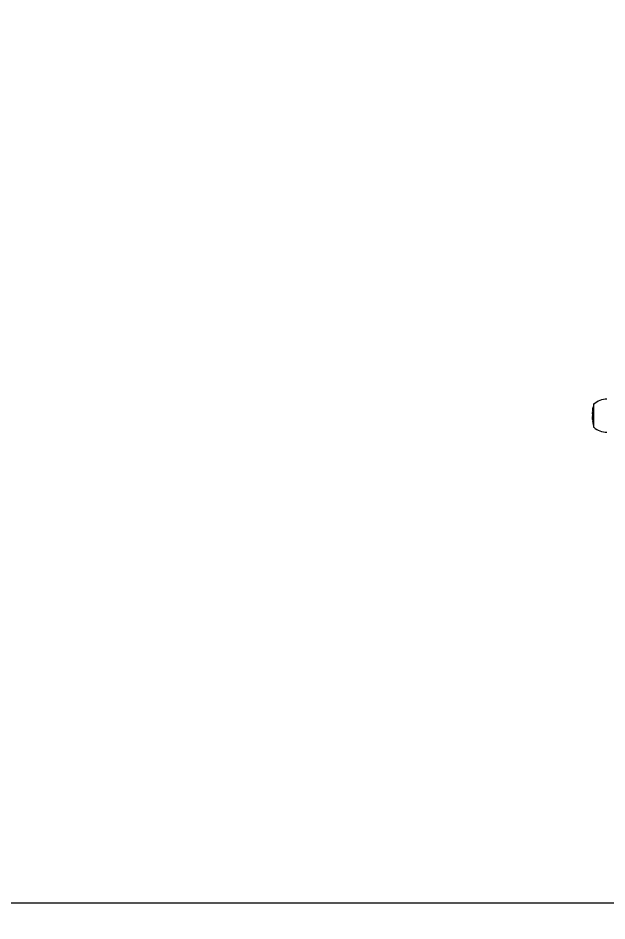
# Model space of a CAD drawing. Header units: millimetres. Extents: x -7233 to 5832, y -5390 to 5836.
# Drawn here: x -2843 to -2308, y -2624 to -1803 of the extents above; entities that cross this region are included whole.
import ezdxf

# ---------------------------------------------------------------- set-up
doc = ezdxf.new("R2010")
doc.units = ezdxf.units.MM
for name, color, linetype in [('DIKOM_ОБЪЕКТ', 7, 'Continuous'), ('DIKOM_РАЗМЕР_ЗОНА', 7, 'Continuous'), ('DIKOM_РАЗМЕР_ОБЪЕКТА', 7, 'Continuous')]:
    doc.layers.add(name, color=color, linetype=linetype)
doc.styles.add('style1', font='arial.ttf', dxfattribs={"width": 0.8})
doc.dimstyles.new('1-50', dxfattribs={"dimtxt": 300, "dimasz": 200, "dimexe": 100, "dimexo": 0, "dimgap": 100, "dimtad": 1, "dimtxsty": 'style1', "dimcen": 200, "dimclrd": 7, "dimclre": 7, "dimclrt": 7, "dimadec": 1, "dimazin": 2, "dimtfac": 1, "dimtmove": 0, "dimatfit": 2, "dimfxl": 0, "dimlwd": 25, "dimlwe": 18, "dimarcsym": 0})

# ---------------------------------------------------------------- blocks, each defined once
blk = doc.blocks.new('*D9')
at = {"layer": 'Defpoints', "color": 0, "transparency": 16777216}
for p in [(-4399.04, -1222.11), (5831.25, -1646.37), (5831.25, -3177.61)]:
    blk.add_point(p, dxfattribs=at)
at = {"layer": 'DIKOM_РАЗМЕР_ОБЪЕКТА', "color": 7, "lineweight": 18, "transparency": 16777216}
for p, q in [((-4399.04, -1222.11), (-4399.04, -3277.61)), ((5831.25, -1646.37), (5831.25, -3277.61))]:
    blk.add_line(p, q, dxfattribs=at)
at = {"layer": 'DIKOM_РАЗМЕР_ОБЪЕКТА', "color": 7, "lineweight": 25, "transparency": 16777216}
blk.add_line((-4199.04, -3177.61), (5631.25, -3177.61), dxfattribs=at)
at = {"layer": 'DIKOM_РАЗМЕР_ОБЪЕКТА', "color": 7, "transparency": 16777216}
for points in [[(-4199.04, -3144.28), (-4199.04, -3210.95), (-4399.04, -3177.61)], [(5631.25, -3144.28), (5631.25, -3210.95), (5831.25, -3177.61)]]:
    blk.add_solid(points, dxfattribs=at)
at = {"layer": 'DIKOM_РАЗМЕР_ОБЪЕКТА', "color": 7, "transparency": 16777216, "insert": (320.87, -2924.44), "char_height": 300, "attachment_point": 5, "style": 'style1'}
blk.add_mtext('10200', dxfattribs=at)
blk = doc.blocks.new('*D10')
at = {"layer": 'Defpoints', "color": 0, "transparency": 16777216}
for p in [(763.38, 3836.42), (-4950.8, -2608), (-1588.62, -2608)]:
    blk.add_point(p, dxfattribs=at)
at = {"layer": 'DIKOM_РАЗМЕР_ОБЪЕКТА', "color": 7, "lineweight": 18, "transparency": 16777216}
for p, q in [((763.38, 3836.42), (-5050.8, 3836.42)), ((-1588.62, -2608), (-5050.8, -2608))]:
    blk.add_line(p, q, dxfattribs=at)
at = {"layer": 'DIKOM_РАЗМЕР_ОБЪЕКТА', "color": 7, "lineweight": 25, "transparency": 16777216}
blk.add_line((-4950.8, 3636.42), (-4950.8, -2408), dxfattribs=at)
at = {"layer": 'DIKOM_РАЗМЕР_ОБЪЕКТА', "color": 7, "transparency": 16777216}
for points in [[(-4984.13, 3636.42), (-4917.47, 3636.42), (-4950.8, 3836.42)], [(-4984.13, -2408), (-4917.47, -2408), (-4950.8, -2608)]]:
    blk.add_solid(points, dxfattribs=at)
at = {"layer": 'DIKOM_РАЗМЕР_ОБЪЕКТА', "color": 7, "transparency": 16777216, "insert": (-5203.97, -74.43), "char_height": 300, "attachment_point": 5, "rotation": 90, "style": 'style1'}
blk.add_mtext('6400', dxfattribs=at)
blk = doc.blocks.new('*D11')
at = {"layer": 'Defpoints', "color": 0, "transparency": 16777216}
for p in [(426.32, 5836.42), (-6783.01, -4536.26), (4706.95, -4536.26)]:
    blk.add_point(p, dxfattribs=at)
at = {"layer": 'DIKOM_РАЗМЕР_ЗОНА', "color": 7, "lineweight": 18, "transparency": 16777216}
for p, q in [((426.32, 5836.42), (-6883.01, 5836.42)), ((4706.95, -4536.26), (-6883.01, -4536.26))]:
    blk.add_line(p, q, dxfattribs=at)
at = {"layer": 'DIKOM_РАЗМЕР_ЗОНА', "color": 7, "lineweight": 25, "transparency": 16777216}
blk.add_line((-6783.01, 5636.42), (-6783.01, -4336.26), dxfattribs=at)
at = {"layer": 'DIKOM_РАЗМЕР_ЗОНА', "color": 7, "transparency": 16777216}
for points in [[(-6816.34, 5636.42), (-6749.67, 5636.42), (-6783.01, 5836.42)], [(-6816.34, -4336.26), (-6749.67, -4336.26), (-6783.01, -4536.26)]]:
    blk.add_solid(points, dxfattribs=at)
at = {"layer": 'DIKOM_РАЗМЕР_ЗОНА', "color": 7, "transparency": 16777216, "insert": (-7036.28, 116), "char_height": 300, "attachment_point": 5, "rotation": 90, "style": 'style1'}
blk.add_mtext('10350', dxfattribs=at)
blk = doc.blocks.new('*D12')
at = {"layer": 'Defpoints', "color": 0, "transparency": 16777216}
for p in [(5830.84, -919.02), (-6399.04, -929.61), (5830.84, -5289.89)]:
    blk.add_point(p, dxfattribs=at)
at = {"layer": 'DIKOM_РАЗМЕР_ЗОНА', "color": 7, "lineweight": 18, "transparency": 16777216}
for p, q in [((5830.84, -919.02), (5830.84, -5389.89)), ((-6399.04, -929.61), (-6399.04, -5389.89))]:
    blk.add_line(p, q, dxfattribs=at)
at = {"layer": 'DIKOM_РАЗМЕР_ЗОНА', "color": 7, "lineweight": 25, "transparency": 16777216}
blk.add_line((-6199.04, -5289.89), (5630.84, -5289.89), dxfattribs=at)
at = {"layer": 'DIKOM_РАЗМЕР_ЗОНА', "color": 7, "transparency": 16777216}
for points in [[(-6199.04, -5256.56), (-6199.04, -5323.23), (-6399.04, -5289.89)], [(5630.84, -5256.56), (5630.84, -5323.23), (5830.84, -5289.89)]]:
    blk.add_solid(points, dxfattribs=at)
at = {"layer": 'DIKOM_РАЗМЕР_ЗОНА', "color": 7, "transparency": 16777216, "insert": (-1095.52, -5036.72), "char_height": 300, "attachment_point": 5, "style": 'style1'}
blk.add_mtext('12200', dxfattribs=at)

msp = doc.modelspace()

# ---------------------------------------------------------------- linework, layer by layer
at = {"layer": 'DIKOM_ОБЪЕКТ', "color": 7, "linetype": 'Continuous', "lineweight": 15}
for p, q in [((-2320.329, -2157.716), (-2320.258, -2157.216)), ((-2320.3, -2158.357), (-2320.328, -2158.357)), ((-2319.669, -2175.699), (-2319.669, -2154.099)), ((-2320.722, -2163.425), (-2320.722, -2163.449)), ((-2320.722, -2163.449), (-2320.722, -2164.05)), ((-2320.722, -2164.7), (-2320.722, -2165.023)), ((-2320.722, -2165.023), (-2320.722, -2165.974)), ((-2320.722, -2165.974), (-2320.722, -2166.225)), ((-2320.722, -2166.225), (-2320.722, -2166.374)), ((-2320.721, -2163.558), (-2320.721, -2163.377)), ((-2320.72, -2165.556), (-2320.72, -2165.021)), ((-2320.716, -2162.805), (-2320.715, -2162.673)), ((-2320.602, -2160.507), (-2320.605, -2160.449)), ((-2320.601, -2169.462), (-2320.587, -2169.652)), ((-2320.566, -2169.976), (-2320.571, -2169.851)), ((-2320.565, -2169.99), (-2320.566, -2169.976)), ((-2320.559, -2170.005), (-2320.565, -2169.99)), ((-2320.529, -2170.341), (-2320.515, -2170.404))]:
    msp.add_line(p, q, dxfattribs=at)
for centre, radius, start, end in [((-2307.509, -2168.576), 18.677, 90.490933, 130.621157), ((-2278.886, -2163.425), 41.836, 167.120378, 170.940687), ((-2278.886, -2166.374), 41.836, 180, 182.598863), ((-2278.886, -2163.425), 41.836, 177.15022, 178.299782), ((-2278.886, -2163.425), 41.836, 175.012714, 176.510836), ((-2278.886, -2166.374), 41.836, 183.193201, 184.232976), ((-2278.886, -2166.374), 41.836, 185.529307, 187.601081), ((-2278.886, -2166.374), 41.836, 189.485004, 192.879622), ((-2307.509, -2161.223), 18.677, 229.378843, 269.509067)]:
    msp.add_arc(centre, radius, start, end, dxfattribs=at)
for points, knots in [([(-2320.43, -2158.498), (-2320.448, -2158.652), (-2320.477, -2158.901), (-2320.513, -2159.254), (-2320.541, -2159.545), (-2320.562, -2159.814), (-2320.568, -2159.942), (-2320.568, -2159.998), (-2320.568, -2160.009)], [0, 0, 0, 0, 0.219694, 0.3569204, 0.4942938, 0.6727244, 0.9373874, 1, 1, 1, 1]), ([(-2320.334, -2157.751), (-2320.351, -2157.878), (-2320.385, -2158.127), (-2320.415, -2158.376), (-2320.43, -2158.498)], [0, 0, 0, 0, 0.5103232, 1, 1, 1, 1]), ([(-2320.422, -2159.09), (-2320.408, -2158.971), (-2320.378, -2158.726), (-2320.345, -2158.482), (-2320.328, -2158.357)], [0, 0, 0, 0, 0.4883366, 1, 1, 1, 1]), ([(-2320.25, -2158.006), (-2320.28, -2158.208), (-2320.338, -2158.602), (-2320.387, -2158.997), (-2320.411, -2159.189)], [0, 0, 0, 0, 0.5121652, 1, 1, 1, 1]), ([(-2320.328, -2158.357), (-2320.337, -2158.256), (-2320.356, -2158.054), (-2320.341, -2157.852), (-2320.334, -2157.751)], [0, 0, 0, 0, 0.5000791, 1, 1, 1, 1]), ([(-2320.258, -2157.216), (-2320.272, -2157.347), (-2320.299, -2157.611), (-2320.266, -2157.875), (-2320.25, -2158.006)], [0, 0, 0, 0, 0.4998814, 1, 1, 1, 1]), ([(-2320.715, -2162.809), (-2320.719, -2163.444), (-2320.724, -2164.152), (-2320.72, -2164.859), (-2320.719, -2164.932)], [0, 0, 0, 0, 0.8969401, 1, 1, 1, 1]), ([(-2320.705, -2167.364), (-2320.709, -2167.212), (-2320.715, -2166.931), (-2320.72, -2166.537), (-2320.722, -2166.293), (-2320.722, -2166.212), (-2320.721, -2166.203)], [0, 0, 0, 0, 0.3584623, 0.660897, 0.9634201, 1, 1, 1, 1]), ([(-2320.721, -2165.971), (-2320.721, -2166.107), (-2320.72, -2166.382), (-2320.71, -2166.92), (-2320.702, -2167.272), (-2320.697, -2167.451)], [0, 0, 0, 0, 0.3277154, 0.6592413, 1, 1, 1, 1]), ([(-2320.719, -2164.932), (-2320.72, -2165.036), (-2320.72, -2165.244), (-2320.72, -2165.452), (-2320.72, -2165.556)], [0, 0, 0, 0, 0.4998082, 1, 1, 1, 1]), ([(-2320.698, -2163.187), (-2320.703, -2163.124), (-2320.713, -2162.998), (-2320.715, -2162.872), (-2320.715, -2162.809)], [0, 0, 0, 0, 0.4984726, 1, 1, 1, 1]), ([(-2320.699, -2162.183), (-2320.702, -2162.239), (-2320.711, -2162.425), (-2320.696, -2162.612), (-2320.684, -2162.744)], [0, 0, 0, 0, 0.2949375, 1, 1, 1, 1]), ([(-2320.684, -2162.744), (-2320.687, -2162.816), (-2320.692, -2162.963), (-2320.696, -2163.111), (-2320.698, -2163.187)], [0, 0, 0, 0, 0.4836219, 1, 1, 1, 1]), ([(-2320.649, -2161.947), (-2320.662, -2161.815), (-2320.682, -2161.614), (-2320.669, -2161.413), (-2320.664, -2161.344)], [0, 0, 0, 0, 0.655226, 1, 1, 1, 1]), ([(-2320.638, -2160.877), (-2320.644, -2160.954), (-2320.659, -2161.163), (-2320.637, -2161.373), (-2320.623, -2161.504)], [0, 0, 0, 0, 0.3695657, 1, 1, 1, 1]), ([(-2320.623, -2161.504), (-2320.628, -2161.575), (-2320.637, -2161.722), (-2320.645, -2161.87), (-2320.649, -2161.947)], [0, 0, 0, 0, 0.4761237, 1, 1, 1, 1]), ([(-2320.605, -2160.449), (-2320.602, -2160.354), (-2320.599, -2160.213), (-2320.566, -2159.816), (-2320.542, -2159.549), (-2320.526, -2159.388), (-2320.521, -2159.345)], [0, 0, 0, 0, 0.4984175, 0.7358574, 0.9309404, 1, 1, 1, 1]), ([(-2320.411, -2159.189), (-2320.434, -2159.386), (-2320.472, -2159.711), (-2320.52, -2160.111), (-2320.559, -2160.374), (-2320.585, -2160.512), (-2320.592, -2160.505), (-2320.594, -2160.503)], [0, 0, 0, 0, 0.2720406, 0.4505465, 0.6291066, 0.8639094, 1, 1, 1, 1]), ([(-2320.559, -2160.064), (-2320.558, -2160.067), (-2320.556, -2160.086), (-2320.541, -2160.015), (-2320.518, -2159.875), (-2320.486, -2159.629), (-2320.454, -2159.35), (-2320.431, -2159.161), (-2320.422, -2159.09)], [0, 0, 0, 0, 0.044553, 0.2670525, 0.447851, 0.6297534, 0.8616085, 1, 1, 1, 1]), ([(-2320.678, -2168.271), (-2320.678, -2168.277), (-2320.678, -2168.3), (-2320.682, -2168.189), (-2320.689, -2167.959), (-2320.698, -2167.659), (-2320.703, -2167.446), (-2320.705, -2167.364)], [0, 0, 0, 0, 0.1032551, 0.3467142, 0.5903881, 0.8412406, 1, 1, 1, 1]), ([(-2320.697, -2167.451), (-2320.692, -2167.652), (-2320.681, -2168.018), (-2320.668, -2168.422), (-2320.659, -2168.661), (-2320.657, -2168.693), (-2320.656, -2168.706)], [0, 0, 0, 0, 0.3124592, 0.5726319, 0.8321275, 1, 1, 1, 1]), ([(-2320.587, -2169.652), (-2320.578, -2169.77), (-2320.56, -2170), (-2320.539, -2170.23), (-2320.529, -2170.341)], [0, 0, 0, 0, 0.5131317, 1, 1, 1, 1]), ([(-2320.298, -2172.314), (-2320.284, -2172.407), (-2320.254, -2172.612), (-2320.222, -2172.817), (-2320.205, -2172.928)], [0, 0, 0, 0, 0.456068, 1, 1, 1, 1])]:
    msp.add_open_spline(points, degree=3, knots=knots, dxfattribs=at)

# ---------------------------------------------------------------- dimensions: what is measured, and where the dimension line sits
at = {"layer": 'DIKOM_РАЗМЕР_ЗОНА'}
dim = msp.add_linear_dim(base=(-6783.008, -4536.261), p1=(426.323, 5836.418), p2=(4706.948, -4536.261), angle=90, text='10350', dimstyle='1-50', dxfattribs=at)
dim.commit()
dim.dimension.update_dxf_attribs({"geometry": '*D11', "text_midpoint": (-6783.008, 116), "dimtype": 160})
dim = msp.add_linear_dim(base=(5830.836, -5289.894), p1=(-6399.043, -929.614), p2=(5830.836, -919.019), text='12200', dimstyle='1-50', dxfattribs=at)
dim.commit()
dim.dimension.update_dxf_attribs({"geometry": '*D12', "text_midpoint": (-1095.516, -5289.894), "dimtype": 160})
at = {"layer": 'DIKOM_РАЗМЕР_ОБЪЕКТА'}
dim = msp.add_linear_dim(base=(-4950.798, -2607.995), p1=(763.379, 3836.418), p2=(-1588.621, -2607.995), angle=90, text='6400', dimstyle='1-50', dxfattribs=at)
dim.commit()
dim.dimension.update_dxf_attribs({"geometry": '*D10', "text_midpoint": (-4950.798, -74.431), "dimtype": 160})
dim = msp.add_linear_dim(base=(5831.248, -3177.614), p1=(-4399.043, -1222.114), p2=(5831.248, -1646.371), text='10200', dimstyle='1-50', dxfattribs=at)
dim.commit()
dim.dimension.update_dxf_attribs({"geometry": '*D9', "text_midpoint": (320.872, -3177.614), "dimtype": 160})

doc.saveas('drawing.dxf')
